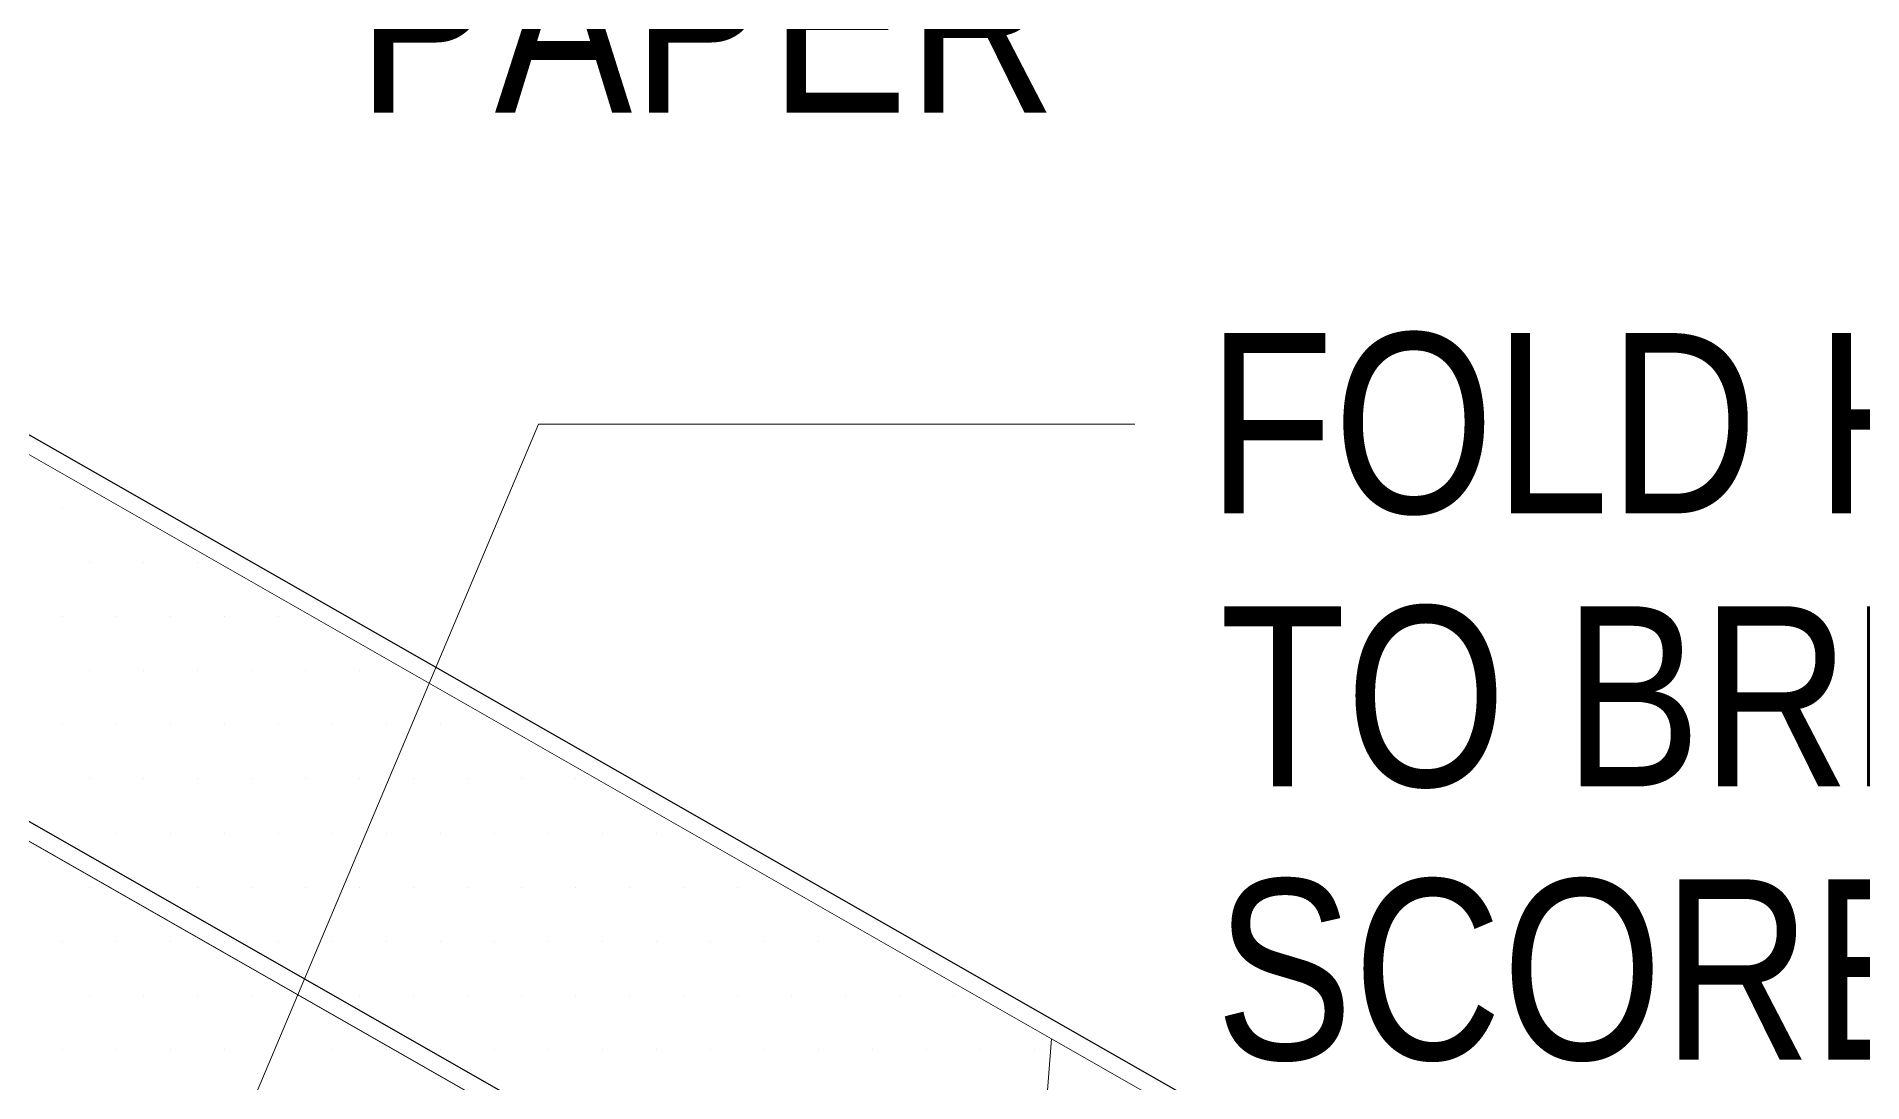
# Model space of a CAD drawing. Extents: x -1140 to 5605, y -816 to 2382.
# Drawn here: x -481.57 to -435.93, y 319.62 to 345.75 of the extents above; entities that cross this region are included whole.
import ezdxf

# ---------------------------------------------------------------- set-up
doc = ezdxf.new("R2010")
doc.units = 0
doc.header["$MEASUREMENT"] = 0
for name, color, linetype, lineweight in [('.ATI-HATCH', 7, 'Continuous', 0), ('.ATI-TEXT', 7, 'Continuous', 0), ('G-ANNO-TTLB', 7, 'Continuous', 0), ('TYVEK', 7, 'Continuous', 0)]:
    doc.layers.add(name, color=color, linetype=linetype, lineweight=lineweight)

# ---------------------------------------------------------------- blocks, each defined once
blk = doc.blocks.new('Block_22')
at = {"layer": '.ATI-HATCH'}
for points, knots in [([(-572.578, 377.512), (-572.578, 377.512), (-580.979, 372.652), (-580.979, 372.652), (-580.979, 372.652), (-589.38, 367.791), (-589.38, 367.791), (-589.38, 367.791), (-454.944, 291.025), (-454.944, 291.025), (-454.944, 291.025), (-438.142, 300.746), (-438.142, 300.746), (-438.142, 300.746), (-572.578, 377.512), (-572.578, 377.512)], [0, 0, 0, 0, 1, 1, 1, 2, 2, 2, 3, 3, 3, 4, 4, 4, 5, 5, 5, 5]), ([(-499.417, 345.393), (-499.417, 345.393), (-500.137, 336.146), (-500.137, 336.146), (-500.137, 336.146), (-456.915, 311.466), (-456.915, 311.466), (-456.915, 311.466), (-456.196, 320.713), (-456.196, 320.713), (-456.196, 320.713), (-499.417, 345.393), (-499.417, 345.393)], [0, 0, 0, 0, 1, 1, 1, 2, 2, 2, 3, 3, 3, 4, 4, 4, 4]), ([(-456.196, 320.713), (-456.196, 320.713), (-456.915, 311.466), (-456.915, 311.466), (-456.915, 311.466), (-438.142, 300.746), (-438.142, 300.746), (-438.142, 300.746), (-429.741, 305.607), (-429.741, 305.607), (-429.741, 305.607), (-456.196, 320.713), (-456.196, 320.713)], [0, 0, 0, 0, 1, 1, 1, 2, 2, 2, 3, 3, 3, 4, 4, 4, 4])]:
    blk.add_open_spline(points, degree=3, knots=knots, dxfattribs=at)
at = {"layer": '.ATI-HATCH', "color": 8, "lineweight": 0, "true_color": 0x808080}
for points in [[(-480.927, 333.957), (-480.927, 333.957), (-480.927, 333.957), (-480.927, 333.957)], [(-479.577, 333.957), (-479.577, 333.957), (-479.577, 333.957), (-479.577, 333.957)], [(-480.252, 332.606), (-480.252, 332.606), (-480.252, 332.606), (-480.252, 332.606)], [(-478.901, 332.606), (-478.901, 332.606), (-478.901, 332.606), (-478.901, 332.606)], [(-477.551, 332.606), (-477.551, 332.606), (-477.551, 332.606), (-477.551, 332.606)], [(-480.927, 331.256), (-480.927, 331.256), (-480.927, 331.256), (-480.927, 331.256)], [(-479.577, 331.256), (-479.577, 331.256), (-479.577, 331.256), (-479.577, 331.256)], [(-478.226, 331.256), (-478.226, 331.256), (-478.226, 331.256), (-478.226, 331.256)], [(-476.876, 331.256), (-476.876, 331.256), (-476.876, 331.256), (-476.876, 331.256)], [(-475.525, 331.256), (-475.525, 331.256), (-475.525, 331.256), (-475.525, 331.256)], [(-480.252, 329.905), (-480.252, 329.905), (-480.252, 329.905), (-480.252, 329.905)], [(-478.901, 329.905), (-478.901, 329.905), (-478.901, 329.905), (-478.901, 329.905)], [(-477.551, 329.905), (-477.551, 329.905), (-477.551, 329.905), (-477.551, 329.905)], [(-476.201, 329.905), (-476.201, 329.905), (-476.201, 329.905), (-476.201, 329.905)], [(-474.85, 329.905), (-474.85, 329.905), (-474.85, 329.905), (-474.85, 329.905)], [(-473.5, 329.905), (-473.5, 329.905), (-473.5, 329.905), (-473.5, 329.905)], [(-480.927, 328.555), (-480.927, 328.555), (-480.927, 328.555), (-480.927, 328.555)], [(-479.577, 328.555), (-479.577, 328.555), (-479.577, 328.555), (-479.577, 328.555)], [(-478.226, 328.555), (-478.226, 328.555), (-478.226, 328.555), (-478.226, 328.555)], [(-476.876, 328.555), (-476.876, 328.555), (-476.876, 328.555), (-476.876, 328.555)], [(-475.525, 328.555), (-475.525, 328.555), (-475.525, 328.555), (-475.525, 328.555)], [(-474.175, 328.555), (-474.175, 328.555), (-474.175, 328.555), (-474.175, 328.555)], [(-472.825, 328.555), (-472.825, 328.555), (-472.825, 328.555), (-472.825, 328.555)], [(-471.474, 328.555), (-471.474, 328.555), (-471.474, 328.555), (-471.474, 328.555)], [(-470.124, 328.555), (-470.124, 328.555), (-470.124, 328.555), (-470.124, 328.555)], [(-480.252, 327.205), (-480.252, 327.205), (-480.252, 327.205), (-480.252, 327.205)], [(-478.901, 327.205), (-478.901, 327.205), (-478.901, 327.205), (-478.901, 327.205)], [(-477.551, 327.205), (-477.551, 327.205), (-477.551, 327.205), (-477.551, 327.205)], [(-476.201, 327.205), (-476.201, 327.205), (-476.201, 327.205), (-476.201, 327.205)], [(-474.85, 327.205), (-474.85, 327.205), (-474.85, 327.205), (-474.85, 327.205)], [(-473.5, 327.205), (-473.5, 327.205), (-473.5, 327.205), (-473.5, 327.205)], [(-472.149, 327.205), (-472.149, 327.205), (-472.149, 327.205), (-472.149, 327.205)], [(-470.799, 327.205), (-470.799, 327.205), (-470.799, 327.205), (-470.799, 327.205)], [(-469.449, 327.205), (-469.449, 327.205), (-469.449, 327.205), (-469.449, 327.205)], [(-468.098, 327.205), (-468.098, 327.205), (-468.098, 327.205), (-468.098, 327.205)], [(-480.927, 325.854), (-480.927, 325.854), (-480.927, 325.854), (-480.927, 325.854)], [(-479.577, 325.854), (-479.577, 325.854), (-479.577, 325.854), (-479.577, 325.854)], [(-478.226, 325.854), (-478.226, 325.854), (-478.226, 325.854), (-478.226, 325.854)], [(-476.876, 325.854), (-476.876, 325.854), (-476.876, 325.854), (-476.876, 325.854)], [(-475.525, 325.854), (-475.525, 325.854), (-475.525, 325.854), (-475.525, 325.854)], [(-474.175, 325.854), (-474.175, 325.854), (-474.175, 325.854), (-474.175, 325.854)], [(-472.825, 325.854), (-472.825, 325.854), (-472.825, 325.854), (-472.825, 325.854)], [(-471.474, 325.854), (-471.474, 325.854), (-471.474, 325.854), (-471.474, 325.854)], [(-470.124, 325.854), (-470.124, 325.854), (-470.124, 325.854), (-470.124, 325.854)], [(-468.773, 325.854), (-468.773, 325.854), (-468.773, 325.854), (-468.773, 325.854)], [(-467.423, 325.854), (-467.423, 325.854), (-467.423, 325.854), (-467.423, 325.854)], [(-466.073, 325.854), (-466.073, 325.854), (-466.073, 325.854), (-466.073, 325.854)], [(-480.252, 324.504), (-480.252, 324.504), (-480.252, 324.504), (-480.252, 324.504)], [(-478.901, 324.504), (-478.901, 324.504), (-478.901, 324.504), (-478.901, 324.504)], [(-477.551, 324.504), (-477.551, 324.504), (-477.551, 324.504), (-477.551, 324.504)], [(-476.201, 324.504), (-476.201, 324.504), (-476.201, 324.504), (-476.201, 324.504)], [(-474.85, 324.504), (-474.85, 324.504), (-474.85, 324.504), (-474.85, 324.504)], [(-473.5, 324.504), (-473.5, 324.504), (-473.5, 324.504), (-473.5, 324.504)], [(-472.149, 324.504), (-472.149, 324.504), (-472.149, 324.504), (-472.149, 324.504)], [(-470.799, 324.504), (-470.799, 324.504), (-470.799, 324.504), (-470.799, 324.504)], [(-469.449, 324.504), (-469.449, 324.504), (-469.449, 324.504), (-469.449, 324.504)], [(-468.098, 324.504), (-468.098, 324.504), (-468.098, 324.504), (-468.098, 324.504)], [(-466.748, 324.504), (-466.748, 324.504), (-466.748, 324.504), (-466.748, 324.504)], [(-465.397, 324.504), (-465.397, 324.504), (-465.397, 324.504), (-465.397, 324.504)], [(-464.047, 324.504), (-464.047, 324.504), (-464.047, 324.504), (-464.047, 324.504)], [(-480.927, 323.153), (-480.927, 323.153), (-480.927, 323.153), (-480.927, 323.153)], [(-479.577, 323.153), (-479.577, 323.153), (-479.577, 323.153), (-479.577, 323.153)], [(-478.226, 323.153), (-478.226, 323.153), (-478.226, 323.153), (-478.226, 323.153)], [(-476.876, 323.153), (-476.876, 323.153), (-476.876, 323.153), (-476.876, 323.153)], [(-475.525, 323.153), (-475.525, 323.153), (-475.525, 323.153), (-475.525, 323.153)], [(-474.175, 323.153), (-474.175, 323.153), (-474.175, 323.153), (-474.175, 323.153)], [(-472.825, 323.153), (-472.825, 323.153), (-472.825, 323.153), (-472.825, 323.153)], [(-471.474, 323.153), (-471.474, 323.153), (-471.474, 323.153), (-471.474, 323.153)], [(-470.124, 323.153), (-470.124, 323.153), (-470.124, 323.153), (-470.124, 323.153)], [(-468.773, 323.153), (-468.773, 323.153), (-468.773, 323.153), (-468.773, 323.153)], [(-467.423, 323.153), (-467.423, 323.153), (-467.423, 323.153), (-467.423, 323.153)], [(-466.073, 323.153), (-466.073, 323.153), (-466.073, 323.153), (-466.073, 323.153)], [(-464.722, 323.153), (-464.722, 323.153), (-464.722, 323.153), (-464.722, 323.153)], [(-463.372, 323.153), (-463.372, 323.153), (-463.372, 323.153), (-463.372, 323.153)], [(-462.021, 323.153), (-462.021, 323.153), (-462.021, 323.153), (-462.021, 323.153)], [(-460.671, 323.153), (-460.671, 323.153), (-460.671, 323.153), (-460.671, 323.153)], [(-480.252, 321.803), (-480.252, 321.803), (-480.252, 321.803), (-480.252, 321.803)], [(-478.901, 321.803), (-478.901, 321.803), (-478.901, 321.803), (-478.901, 321.803)], [(-477.551, 321.803), (-477.551, 321.803), (-477.551, 321.803), (-477.551, 321.803)], [(-476.201, 321.803), (-476.201, 321.803), (-476.201, 321.803), (-476.201, 321.803)], [(-474.85, 321.803), (-474.85, 321.803), (-474.85, 321.803), (-474.85, 321.803)], [(-473.5, 321.803), (-473.5, 321.803), (-473.5, 321.803), (-473.5, 321.803)], [(-472.149, 321.803), (-472.149, 321.803), (-472.149, 321.803), (-472.149, 321.803)], [(-470.799, 321.803), (-470.799, 321.803), (-470.799, 321.803), (-470.799, 321.803)], [(-469.449, 321.803), (-469.449, 321.803), (-469.449, 321.803), (-469.449, 321.803)], [(-468.098, 321.803), (-468.098, 321.803), (-468.098, 321.803), (-468.098, 321.803)], [(-466.748, 321.803), (-466.748, 321.803), (-466.748, 321.803), (-466.748, 321.803)], [(-465.397, 321.803), (-465.397, 321.803), (-465.397, 321.803), (-465.397, 321.803)], [(-464.047, 321.803), (-464.047, 321.803), (-464.047, 321.803), (-464.047, 321.803)], [(-462.697, 321.803), (-462.697, 321.803), (-462.697, 321.803), (-462.697, 321.803)], [(-461.346, 321.803), (-461.346, 321.803), (-461.346, 321.803), (-461.346, 321.803)], [(-459.996, 321.803), (-459.996, 321.803), (-459.996, 321.803), (-459.996, 321.803)], [(-458.645, 321.803), (-458.645, 321.803), (-458.645, 321.803), (-458.645, 321.803)], [(-480.927, 320.453), (-480.927, 320.453), (-480.927, 320.453), (-480.927, 320.453)], [(-479.577, 320.453), (-479.577, 320.453), (-479.577, 320.453), (-479.577, 320.453)], [(-478.226, 320.453), (-478.226, 320.453), (-478.226, 320.453), (-478.226, 320.453)], [(-476.876, 320.453), (-476.876, 320.453), (-476.876, 320.453), (-476.876, 320.453)], [(-475.525, 320.453), (-475.525, 320.453), (-475.525, 320.453), (-475.525, 320.453)], [(-474.175, 320.453), (-474.175, 320.453), (-474.175, 320.453), (-474.175, 320.453)], [(-472.825, 320.453), (-472.825, 320.453), (-472.825, 320.453), (-472.825, 320.453)], [(-471.474, 320.453), (-471.474, 320.453), (-471.474, 320.453), (-471.474, 320.453)], [(-470.124, 320.453), (-470.124, 320.453), (-470.124, 320.453), (-470.124, 320.453)], [(-468.773, 320.453), (-468.773, 320.453), (-468.773, 320.453), (-468.773, 320.453)], [(-467.423, 320.453), (-467.423, 320.453), (-467.423, 320.453), (-467.423, 320.453)], [(-466.073, 320.453), (-466.073, 320.453), (-466.073, 320.453), (-466.073, 320.453)], [(-464.722, 320.453), (-464.722, 320.453), (-464.722, 320.453), (-464.722, 320.453)], [(-463.372, 320.453), (-463.372, 320.453), (-463.372, 320.453), (-463.372, 320.453)], [(-462.021, 320.453), (-462.021, 320.453), (-462.021, 320.453), (-462.021, 320.453)], [(-460.671, 320.453), (-460.671, 320.453), (-460.671, 320.453), (-460.671, 320.453)], [(-459.321, 320.453), (-459.321, 320.453), (-459.321, 320.453), (-459.321, 320.453)], [(-457.97, 320.453), (-457.97, 320.453), (-457.97, 320.453), (-457.97, 320.453)], [(-456.62, 320.453), (-456.62, 320.453), (-456.62, 320.453), (-456.62, 320.453)]]:
    blk.add_open_spline(points, degree=3, dxfattribs=at)
blk = doc.blocks.new('Block_335')
at = {"layer": '.ATI-TEXT', "char_height": 0.2, "attachment_point": 7}
for s, insert in [('\\C18;\\c0;\\FArial Narrow|b0|i0|c1;\\H4.501358;\\W1.000000;FOLD HERE', (-452.299, 333.779)), ('\\C18;\\c0;\\FArial Narrow|b0|i0|c1;\\H4.501358;\\W1.000000;TO BREAK', (-451.995, 326.955)), ('\\C18;\\c0;\\FArial Narrow|b0|i0|c1;\\H4.501358;\\W1.000000;SCORES', (-452.099, 320.131))]:
    blk.add_mtext(s, dxfattribs=dict(at, insert=insert))
blk = doc.blocks.new('Block_334')
at = {"layer": '.ATI-TEXT', "color": 18, "lineweight": 0, "true_color": 0x000000}
for p, q in [((-479.779, 310.571), (-469.019, 336.071)), ((-469.019, 336.071), (-454.117, 336.071))]:
    blk.add_line(p, q, dxfattribs=at)
at = {"layer": '.ATI-TEXT'}
blk.add_blockref('Block_335', (0, 0), dxfattribs=at)
blk = doc.blocks.new('Block_340')
at = {"layer": '.ATI-TEXT', "insert": (-473.554, 343.848), "char_height": 0.2, "attachment_point": 7}
blk.add_mtext('\\C18;\\c0;\\FArial Narrow|b0|i0|c1;\\H4.501358;\\W1.000000;PAPER', dxfattribs=at)
blk = doc.blocks.new('Block_339')
at = {"layer": '.ATI-TEXT'}
blk.add_blockref('Block_340', (0, 0), dxfattribs=at)

msp = doc.modelspace()

# ---------------------------------------------------------------- hatches: boundary and pattern name
at = {"layer": 'G-ANNO-TTLB', "true_color": 0xff00ff, "transparency": 33554687}
h = msp.add_hatch(color=6, dxfattribs=at)
edge = h.paths.add_edge_path()
edge.add_spline(control_points=[(1815.435, -731.698), (1815.435, -731.698), (-1114.083, -731.698), (-1114.083, -731.698), (-1114.083, -731.698), (-1114.083, 1725.302), (-1114.083, 1725.302), (-1114.083, 1725.302), (1815.435, 1725.302), (1815.435, 1725.302), (1815.435, 1725.302), (1815.435, -731.698), (1815.435, -731.698)], knot_values=[0, 0, 0, 0, 1, 1, 1, 2, 2, 2, 3, 3, 3, 4, 4, 4, 4], degree=3, periodic=0)
edge = h.paths.add_edge_path()
edge.add_spline(control_points=[(-1105.083, 1716.302), (-1105.083, 1716.302), (-1105.083, -722.698), (-1105.083, -722.698), (-1105.083, -722.698), (1806.435, -722.698), (1806.435, -722.698), (1806.435, -722.698), (1806.435, 1716.302), (1806.435, 1716.302), (1806.435, 1716.302), (-1105.083, 1716.302), (-1105.083, 1716.302)], knot_values=[0, 0, 0, 0, 1, 1, 1, 2, 2, 2, 3, 3, 3, 4, 4, 4, 4], degree=3, periodic=0)
edge.add_line((-1105.083, 1716.302), (-1105.083, 1716.302))

# ---------------------------------------------------------------- linework, layer by layer
at = {"layer": 'G-ANNO-TTLB'}
for points in [[(1815.435, -731.698), (1815.435, -731.698), (-1114.083, -731.698), (-1114.083, -731.698), (-1114.083, -731.698), (-1114.083, 1725.302), (-1114.083, 1725.302), (-1114.083, 1725.302), (1815.435, 1725.302), (1815.435, 1725.302), (1815.435, 1725.302), (1815.435, -731.698), (1815.435, -731.698)], [(-1105.083, 1716.302), (-1105.083, 1716.302), (-1105.083, -722.698), (-1105.083, -722.698), (-1105.083, -722.698), (1806.435, -722.698), (1806.435, -722.698), (1806.435, -722.698), (1806.435, 1716.302), (1806.435, 1716.302), (1806.435, 1716.302), (-1105.083, 1716.302), (-1105.083, 1716.302)]]:
    msp.add_open_spline(points, degree=3, knots=[0, 0, 0, 0, 1, 1, 1, 2, 2, 2, 3, 3, 3, 4, 4, 4, 4], dxfattribs=at)
at = {"layer": 'TYVEK', "color": 4, "lineweight": 25, "true_color": 0x00ffff}
for p, q in [((-429.419, 305.917), (-563.855, 382.682)), ((-437.82, 301.056), (-572.256, 377.822))]:
    msp.add_line(p, q, dxfattribs=at)

# ---------------------------------------------------------------- block references
at = {"layer": '.ATI-HATCH'}
msp.add_blockref('Block_22', (0, 0), dxfattribs=at)
at = {"layer": '.ATI-TEXT'}
for name in ['Block_339', 'Block_334']:
    msp.add_blockref(name, (0, 0), dxfattribs=at)

doc.saveas('drawing.dxf')
